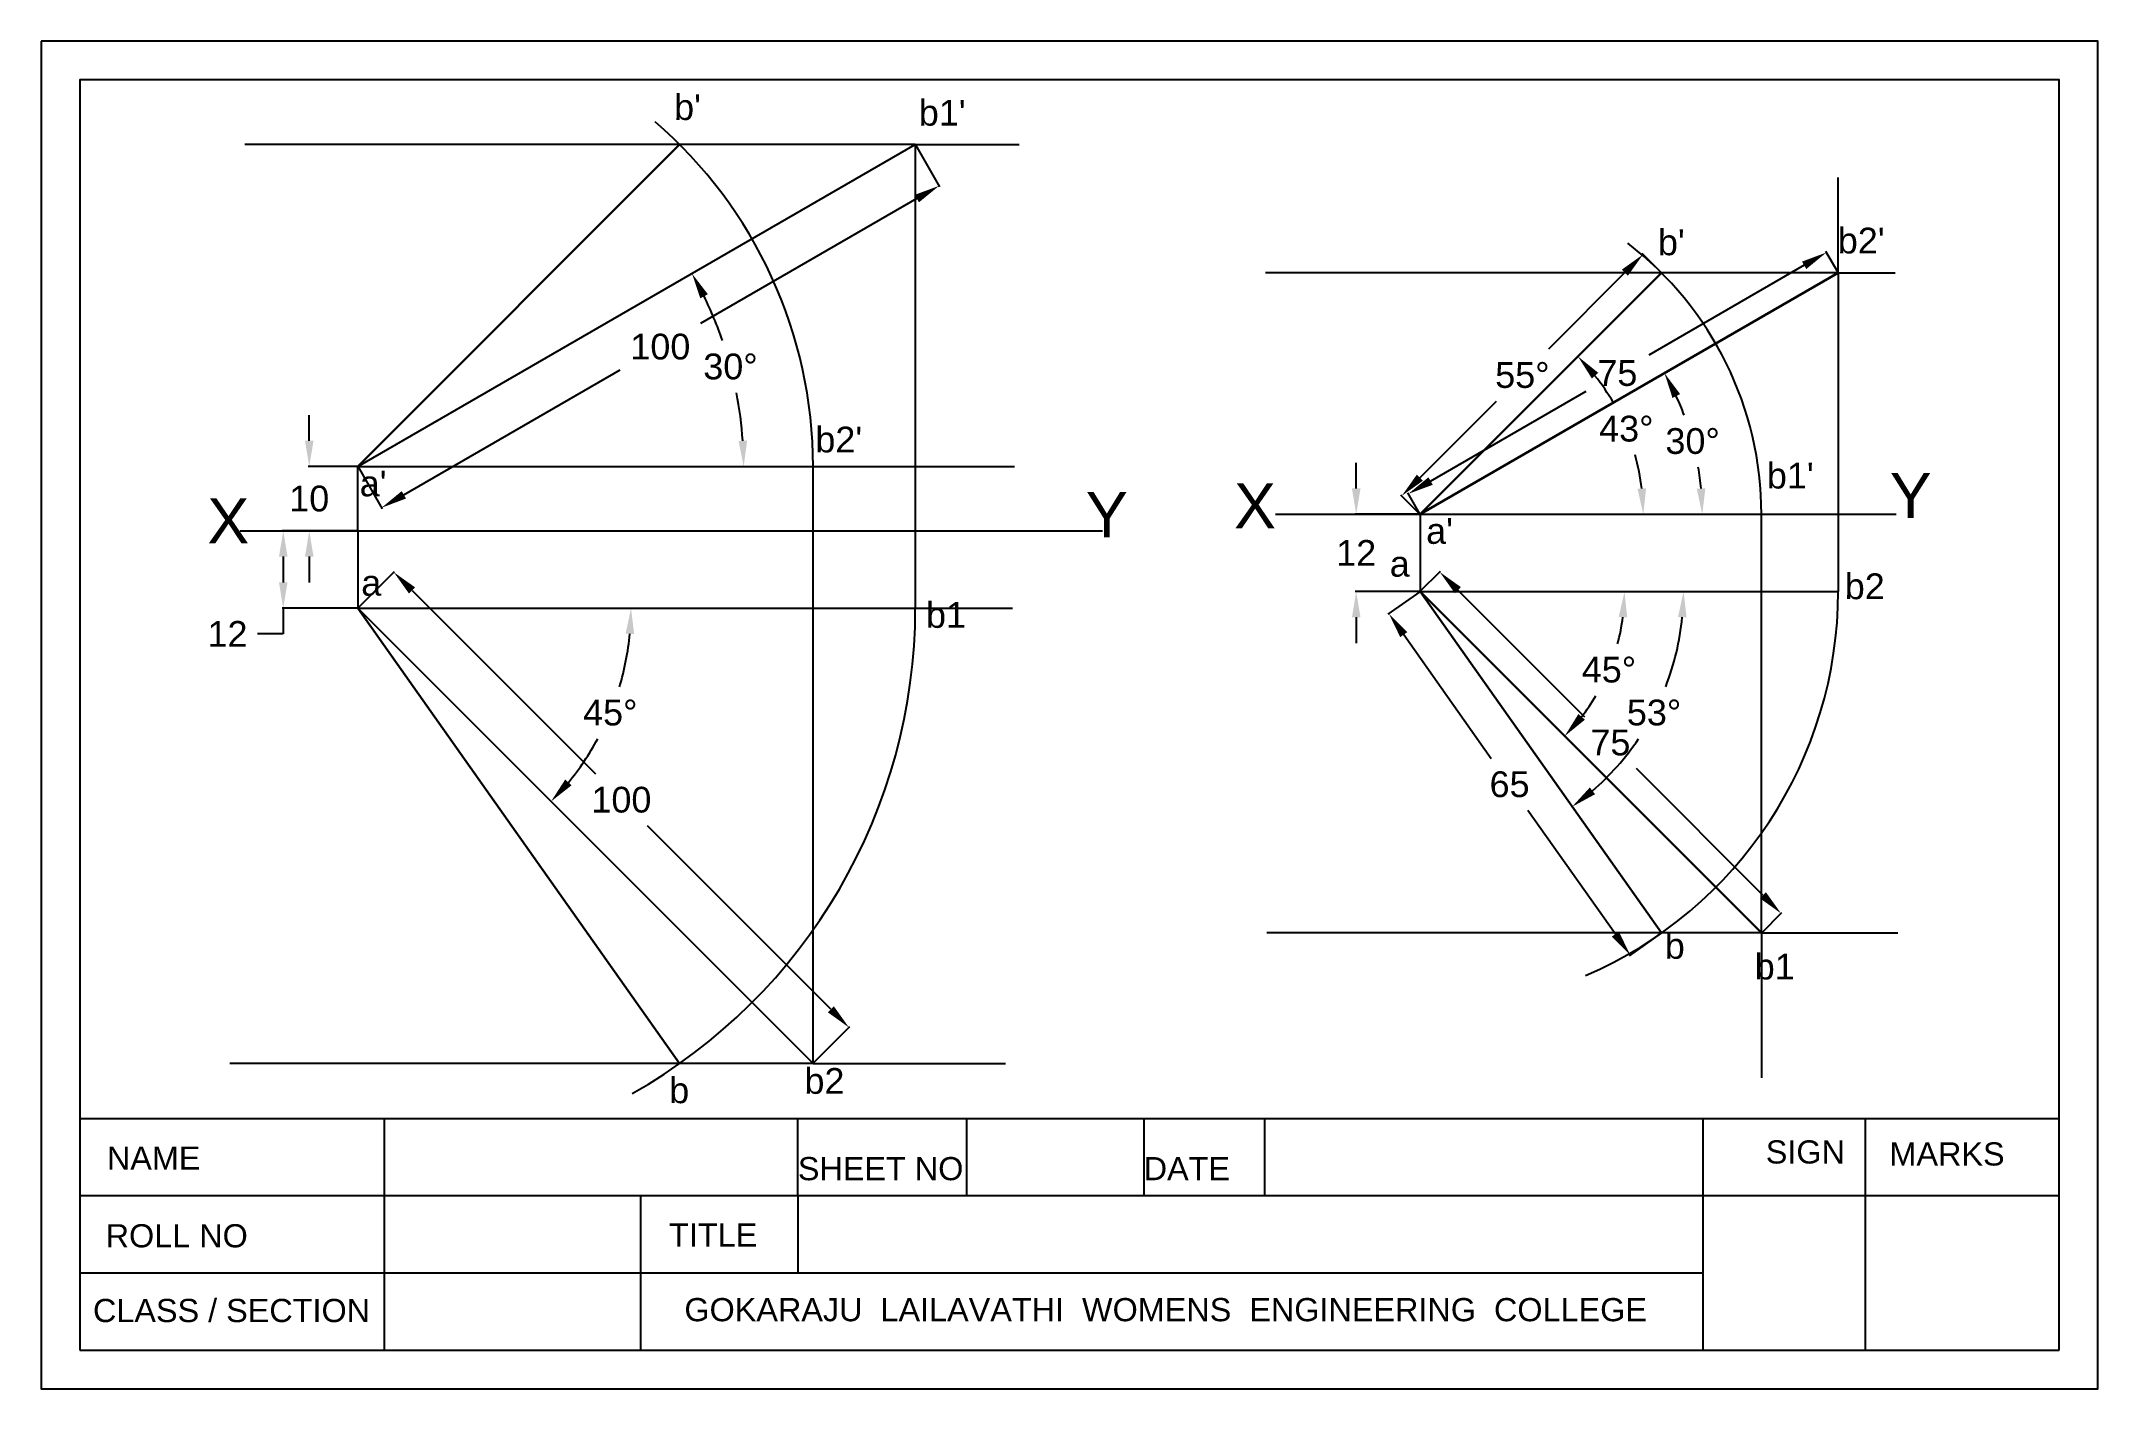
# Model space of a CAD drawing. Header units: millimetres. Extents: x 0 to 266, y 0 to 174.
import ezdxf

# ---------------------------------------------------------------- set-up
doc = ezdxf.new("R2010")
doc.units = ezdxf.units.MM
doc.header["$MEASUREMENT"] = 0
doc.styles.get("Standard").update_dxf_attribs({"font": 'arial.ttf'})
doc.dimstyles.get("Standard").update_dxf_attribs({"dimtxt": 4, "dimasz": 4, "dimexe": 0.18, "dimexo": 0.0625, "dimgap": 2, "dimtad": 0, "dimtih": 1, "dimtoh": 1, "dimdec": 0, "dimzin": 0, "dimdsep": 46, "dimtxsty": 'Standard', "dimcen": 0.09, "dimadec": 0, "dimazin": 0, "dimtfac": 1, "dimtdec": 0, "dimtofl": 0, "dimtmove": 0, "dimatfit": 3, "dimfxl": 1, "dimtolj": 1, "dimtzin": 0, "dimarcsym": 0})

# ---------------------------------------------------------------- blocks, each defined once
blk = doc.blocks.new('*D16')
at = {"color": 0, "lineweight": -2, "transparency": 16777216}
for p, q in [((34.7, 122.69), (34.7, 126.02)), ((40.93, 119.35), (34.55, 119.35)), ((40.93, 111.02), (34.55, 111.02)), ((34.7, 107.69), (34.7, 104.36))]:
    blk.add_line(p, q, dxfattribs=at)
at = {"color": 0, "transparency": 16777216}
for points in [[(34.15, 122.69), (35.26, 122.69), (34.7, 119.35)], [(34.15, 107.69), (35.26, 107.69), (34.7, 111.02)]]:
    blk.add_solid(points, dxfattribs=at)
at = {"layer": 'Defpoints', "color": 0, "transparency": 16777216}
for p in [(40.98, 119.35), (34.7, 111.02), (40.98, 111.02)]:
    blk.add_point(p, dxfattribs=at)
at = {"color": 0, "transparency": 16777216, "insert": (34.7, 115.19), "char_height": 3.333, "attachment_point": 5}
blk.add_mtext('\\A1;10', dxfattribs=at)
blk = doc.blocks.new('*D17')
at = {"color": 0, "lineweight": -2, "transparency": 16777216}
for p, q in [((40.93, 111.02), (31.19, 111.02)), ((31.34, 107.69), (31.34, 104.36)), ((40.93, 101.02), (31.19, 101.02)), ((31.34, 101.02), (31.34, 97.69)), ((31.34, 97.69), (28, 97.69))]:
    blk.add_line(p, q, dxfattribs=at)
at = {"color": 0, "transparency": 16777216}
for points in [[(30.78, 107.69), (31.89, 107.69), (31.34, 111.02)], [(30.78, 104.36), (31.89, 104.36), (31.34, 101.02)]]:
    blk.add_solid(points, dxfattribs=at)
at = {"layer": 'Defpoints', "color": 0, "transparency": 16777216}
for p in [(40.98, 111.02), (31.34, 101.02), (40.98, 101.02)]:
    blk.add_point(p, dxfattribs=at)
at = {"color": 0, "transparency": 16777216, "insert": (24.12, 97.69), "char_height": 3.333, "attachment_point": 5}
blk.add_mtext('\\A1;12', dxfattribs=at)
blk = doc.blocks.new('*D18')
at = {"color": 0, "lineweight": -2, "transparency": 16777216}
for p, q in [((113.17, 160.97), (116.29, 155.55)), ((113.33, 154.02), (85.32, 137.85)), ((46.95, 115.69), (74.95, 131.86)), ((41.01, 119.31), (44.14, 113.89))]:
    blk.add_line(p, q, dxfattribs=at)
at = {"color": 0, "transparency": 16777216}
for points in [[(113.05, 154.5), (113.61, 153.54), (116.22, 155.68)], [(46.67, 116.17), (47.22, 115.21), (44.06, 114.02)]]:
    blk.add_solid(points, dxfattribs=at)
at = {"layer": 'Defpoints', "color": 0, "transparency": 16777216}
for p in [(113.14, 161.01), (40.98, 119.35), (44.06, 114.02)]:
    blk.add_point(p, dxfattribs=at)
at = {"color": 0, "transparency": 16777216, "insert": (80.14, 134.85), "char_height": 3.333, "attachment_point": 5}
blk.add_mtext('\\A1;100', dxfattribs=at)
blk = doc.blocks.new('*D19')
at = {"color": 0, "lineweight": -2, "transparency": 16777216}
for p, q in [((41.02, 101.06), (45.75, 105.79)), ((48, 103.32), (71.73, 79.59)), ((102.2, 49.12), (78.47, 72.85)), ((99.94, 42.14), (104.66, 46.87))]:
    blk.add_line(p, q, dxfattribs=at)
at = {"color": 0, "transparency": 16777216}
for points in [[(48.39, 103.72), (47.6, 102.93), (45.64, 105.68)], [(102.59, 49.51), (101.81, 48.73), (104.56, 46.76)]]:
    blk.add_solid(points, dxfattribs=at)
at = {"layer": 'Defpoints', "color": 0, "transparency": 16777216}
for p in [(40.98, 101.02), (104.56, 46.76), (99.9, 42.11)]:
    blk.add_point(p, dxfattribs=at)
at = {"color": 0, "transparency": 16777216, "insert": (75.1, 76.22), "char_height": 3.333, "attachment_point": 5}
blk.add_mtext('\\A1;100', dxfattribs=at)
blk = doc.blocks.new('*D20')
at = {"color": 0, "lineweight": -2, "transparency": 16777216}
for start, end in [(19.0431, 26.1758), (3.8242, 11.0321)]:
    blk.add_arc((40.98, 119.35), 49.94, start, end, dxfattribs=at)
at = {"color": 0, "transparency": 16777216}
for points in [[(85.31, 141.12), (86.29, 141.65), (84.23, 144.33)], [(91.37, 122.7), (90.26, 122.67), (90.93, 119.35)]]:
    blk.add_solid(points, dxfattribs=at)
at = {"layer": 'Defpoints', "color": 0, "transparency": 16777216}
for p in [(113.14, 161.01), (90.17, 128.03), (40.98, 119.35), (40.98, 119.35), (125.97, 119.35)]:
    blk.add_point(p, dxfattribs=at)
at = {"color": 0, "transparency": 16777216, "insert": (89.22, 132.28), "char_height": 3.333, "attachment_point": 5}
blk.add_mtext('\\A1;30°', dxfattribs=at)
blk = doc.blocks.new('*D21')
at = {"color": 0, "lineweight": -2, "transparency": 16777216}
for start, end in [(343.2821, 354.5996), (320.4004, 331.4642)]:
    blk.add_arc((40.98, 101.02), 35.37, start, end, dxfattribs=at)
at = {"color": 0, "transparency": 16777216}
for points in [[(75.64, 97.72), (76.75, 97.67), (76.35, 101.02)], [(68.65, 78.1), (67.83, 78.85), (65.99, 76.01)]]:
    blk.add_solid(points, dxfattribs=at)
at = {"layer": 'Defpoints', "color": 0, "transparency": 16777216}
for p in [(40.98, 101.02), (40.98, 101.02), (125.7, 101.02), (71.62, 83.34), (99.9, 42.11)]:
    blk.add_point(p, dxfattribs=at)
at = {"color": 0, "transparency": 16777216, "insert": (73.66, 87.49), "char_height": 3.333, "attachment_point": 5}
blk.add_mtext('\\A1;45°', dxfattribs=at)
blk = doc.blocks.new('*D22')
at = {"color": 0, "lineweight": -2, "transparency": 16777216}
for start, end in [(20.5524, 24.77), (5.23, 9.5887)]:
    blk.add_arc((178.46, 113.17), 36.52, start, end, dxfattribs=at)
at = {"color": 0, "transparency": 16777216}
for points in [[(211.14, 128.22), (212.12, 128.73), (210.1, 131.44)], [(215.39, 116.53), (214.28, 116.48), (214.99, 113.17)]]:
    blk.add_solid(points, dxfattribs=at)
at = {"layer": 'Defpoints', "color": 0, "transparency": 16777216}
for p in [(232.58, 144.42), (214.43, 119.52), (159.74, 113.17), (178.46, 113.17), (240.09, 113.17)]:
    blk.add_point(p, dxfattribs=at)
at = {"color": 0, "transparency": 16777216, "insert": (213.74, 122.63), "char_height": 3.333, "attachment_point": 5}
blk.add_mtext('\\A1;30°', dxfattribs=at)
blk = doc.blocks.new('*D23')
at = {"color": 0, "lineweight": -2, "transparency": 16777216}
for start, end in [(29.9531, 38.3874), (6.6126, 15.4309)]:
    blk.add_arc((178.46, 113.17), 28.89, start, end, dxfattribs=at)
at = {"color": 0, "transparency": 16777216}
for points in [[(200.7, 130.75), (201.53, 131.48), (198.9, 133.6)], [(207.72, 116.53), (206.61, 116.47), (207.36, 113.17)]]:
    blk.add_solid(points, dxfattribs=at)
at = {"layer": 'Defpoints', "color": 0, "transparency": 16777216}
for p in [(209.71, 144.42), (206.37, 120.65), (159.74, 113.17), (178.46, 113.17), (240.09, 113.17)]:
    blk.add_point(p, dxfattribs=at)
at = {"color": 0, "transparency": 16777216, "insert": (205.16, 124.23), "char_height": 3.333, "attachment_point": 5}
blk.add_mtext('\\A1;43%%D', dxfattribs=at)
blk = doc.blocks.new('*D24')
at = {"color": 0, "lineweight": -2, "transparency": 16777216}
for start, end in [(345.1865, 352.7797), (322.2203, 329.3566)]:
    blk.add_arc((178.46, 103.17), 26.46, start, end, dxfattribs=at)
at = {"color": 0, "transparency": 16777216}
for points in [[(204.17, 99.88), (205.27, 99.81), (204.93, 103.17)], [(199.8, 86.59), (198.96, 87.33), (197.18, 84.46)]]:
    blk.add_solid(points, dxfattribs=at)
at = {"layer": 'Defpoints', "color": 0, "transparency": 16777216}
for p in [(178.46, 103.17), (178.46, 103.17), (232.58, 103.17), (201.38, 89.94), (222.65, 58.99)]:
    blk.add_point(p, dxfattribs=at)
at = {"color": 0, "transparency": 16777216, "insert": (202.91, 93.05), "char_height": 3.333, "attachment_point": 5}
blk.add_mtext('\\A1;45°', dxfattribs=at)
blk = doc.blocks.new('*D25')
at = {"color": 0, "lineweight": -2, "transparency": 16777216}
for start, end in [(338.8445, 354.398), (310.8664, 326.0478)]:
    blk.add_arc((178.46, 103.17), 34.1, start, end, dxfattribs=at)
at = {"color": 0, "transparency": 16777216}
for points in [[(211.85, 99.87), (212.96, 99.82), (212.57, 103.17)], [(201.12, 76.95), (200.43, 77.82), (198.15, 75.33)]]:
    blk.add_solid(points, dxfattribs=at)
at = {"layer": 'Defpoints', "color": 0, "transparency": 16777216}
for p in [(178.46, 103.17), (178.46, 103.17), (232.58, 103.17), (205.88, 82.9), (209.71, 58.99)]:
    blk.add_point(p, dxfattribs=at)
at = {"color": 0, "transparency": 16777216, "insert": (208.75, 87.5), "char_height": 3.333, "attachment_point": 5}
blk.add_mtext('\\A1;53%%D', dxfattribs=at)
blk = doc.blocks.new('*D26')
at = {"color": 0, "lineweight": -2, "transparency": 16777216}
for p, q in [((170.2, 116.51), (170.2, 119.84)), ((178.41, 113.17), (170.05, 113.17)), ((178.41, 103.17), (170.05, 103.17)), ((170.2, 99.84), (170.2, 96.51))]:
    blk.add_line(p, q, dxfattribs=at)
at = {"color": 0, "transparency": 16777216}
for points in [[(169.65, 116.51), (170.76, 116.51), (170.2, 113.17)], [(169.65, 99.84), (170.76, 99.84), (170.2, 103.17)]]:
    blk.add_solid(points, dxfattribs=at)
at = {"layer": 'Defpoints', "color": 0, "transparency": 16777216}
for p in [(178.46, 113.17), (170.2, 103.17), (178.46, 103.17)]:
    blk.add_point(p, dxfattribs=at)
at = {"color": 0, "transparency": 16777216, "insert": (170.2, 108.17), "char_height": 3.333, "attachment_point": 5}
blk.add_mtext('\\A1;12', dxfattribs=at)
blk = doc.blocks.new('*D27')
at = {"color": 0, "lineweight": -2, "transparency": 16777216}
for p, q in [((178.5, 103.21), (181.11, 105.82)), ((183.36, 103.36), (199.73, 86.98)), ((222.83, 63.88), (206.46, 80.26)), ((222.69, 59.02), (225.3, 61.63))]:
    blk.add_line(p, q, dxfattribs=at)
at = {"color": 0, "transparency": 16777216}
for points in [[(183.75, 103.75), (182.97, 102.96), (181, 105.71)], [(223.23, 64.27), (222.44, 63.49), (225.19, 61.52)]]:
    blk.add_solid(points, dxfattribs=at)
at = {"layer": 'Defpoints', "color": 0, "transparency": 16777216}
for p in [(178.46, 103.17), (225.19, 61.52), (222.65, 58.99)]:
    blk.add_point(p, dxfattribs=at)
at = {"color": 0, "transparency": 16777216, "insert": (203.1, 83.62), "char_height": 3.333, "attachment_point": 5}
blk.add_mtext('\\A1;75', dxfattribs=at)
blk = doc.blocks.new('*D28')
at = {"color": 0, "lineweight": -2, "transparency": 16777216}
for p, q in [((232.56, 144.46), (230.99, 147.18)), ((228.18, 145.39), (208.06, 133.77)), ((179.83, 117.47), (199.95, 129.09)), ((178.44, 113.22), (176.87, 115.94))]:
    blk.add_line(p, q, dxfattribs=at)
at = {"color": 0, "transparency": 16777216}
for points in [[(227.9, 145.87), (228.45, 144.91), (231.06, 147.05)], [(179.55, 117.96), (180.11, 116.99), (176.94, 115.81)]]:
    blk.add_solid(points, dxfattribs=at)
at = {"layer": 'Defpoints', "color": 0, "transparency": 16777216}
for p in [(231.06, 147.05), (232.58, 144.42), (178.46, 113.17)]:
    blk.add_point(p, dxfattribs=at)
at = {"color": 0, "transparency": 16777216, "insert": (204, 131.43), "char_height": 3.333, "attachment_point": 5}
blk.add_mtext('\\A1;75', dxfattribs=at)
blk = doc.blocks.new('*D29')
at = {"color": 0, "lineweight": -2, "transparency": 16777216}
for p, q in [((209.67, 144.46), (207.23, 146.9)), ((204.98, 144.44), (195.07, 134.53)), ((178.44, 117.91), (188.35, 127.81)), ((178.43, 113.21), (175.98, 115.66))]:
    blk.add_line(p, q, dxfattribs=at)
at = {"color": 0, "transparency": 16777216}
for points in [[(204.58, 144.83), (205.37, 144.05), (207.33, 146.8)], [(178.05, 118.3), (178.84, 117.52), (176.09, 115.55)]]:
    blk.add_solid(points, dxfattribs=at)
at = {"layer": 'Defpoints', "color": 0, "transparency": 16777216}
for p in [(207.33, 146.8), (209.71, 144.42), (178.46, 113.17)]:
    blk.add_point(p, dxfattribs=at)
at = {"color": 0, "transparency": 16777216, "insert": (191.71, 131.17), "char_height": 3.333, "attachment_point": 5}
blk.add_mtext('\\A1;55%%D', dxfattribs=at)
blk = doc.blocks.new('*D30')
at = {"color": 0, "lineweight": -2, "transparency": 16777216}
for p, q in [((178.42, 103.14), (174.3, 100.23)), ((176.35, 97.6), (187.67, 81.59)), ((203.75, 58.85), (192.43, 74.86)), ((209.67, 58.96), (205.55, 56.04))]:
    blk.add_line(p, q, dxfattribs=at)
at = {"color": 0, "transparency": 16777216}
for points in [[(176.8, 97.92), (175.9, 97.28), (174.42, 100.32)], [(204.2, 59.17), (203.29, 58.53), (205.67, 56.13)]]:
    blk.add_solid(points, dxfattribs=at)
at = {"layer": 'Defpoints', "color": 0, "transparency": 16777216}
for p in [(178.46, 103.17), (209.71, 58.99), (205.67, 56.13)]:
    blk.add_point(p, dxfattribs=at)
at = {"color": 0, "transparency": 16777216, "insert": (190.05, 78.22), "char_height": 3.333, "attachment_point": 5}
blk.add_mtext('\\A1;65', dxfattribs=at)
blk = doc.blocks.new('GOKARAJU3')
for p, q in [((5, 169.4), (5, 5)), ((261.19, 169.4), (5, 169.4)), ((261.19, 5), (261.19, 169.4)), ((5, 35), (261.19, 35)), ((44.39, 35), (44.39, 5)), ((97.94, 25), (97.94, 35)), ((119.76, 35), (119.76, 25)), ((142.7, 35), (142.7, 25)), ((158.32, 35), (158.32, 25)), ((215.08, 35), (215.08, 5)), ((236.07, 35), (236.07, 5)), ((5, 25), (261.19, 25)), ((77.59, 25), (77.59, 5)), ((97.94, 25), (97.94, 15)), ((5, 15), (215.08, 15)), ((5, 5), (261.19, 5))]:
    blk.add_line(p, q)
blk.add_lwpolyline([(0, 174.4), (0, 0), (266.19, 0), (266.19, 174.4)], close=True)
at = {"char_height": 3}
for s, width, insert, attachment_point in [('SIGN', 10.7612, (223.21, 32.16), 1), ('MARKS', 16.273, (239.22, 31.9), 1), ('NAME', 15.9424, (8.51, 31.36), 1), ('SHEET NO', 21.0026, (97.94, 30), 1), ('DATE', 14.9315, (142.7, 30), 1), ('ROLL NO', 20.6744, (8.35, 21.31), 1), ('TITLE', 14.1732, (81.27, 21.41), 1), ('CLASS / SECTION', 35.77, (6.71, 11.64), 1), ('GOKARAJU  LAILAVATHI  WOMENS  ENGINEERING  COLLEGE', 147.5066, (145.54, 10.23), 5)]:
    blk.add_mtext_dynamic_manual_height_columns(s, width=width, gutter_width=15, heights=[0], dxfattribs=dict(at, insert=insert, attachment_point=attachment_point))

msp = doc.modelspace()

# ---------------------------------------------------------------- linework, layer by layer
for p, q in [((113.14, 161.01), (26.37, 161.01)), ((40.98, 119.35), (113.14, 161.01)), ((113.14, 161.01), (126.6, 161.01)), ((113.14, 161.01), (113.14, 101.02)), ((232.58, 144.42), (232.58, 156.77)), ((232.58, 144.42), (158.45, 144.42)), ((232.58, 144.42), (232.58, 103.17)), ((232.58, 144.42), (239.97, 144.42)), ((40.98, 111.02), (40.98, 119.35)), ((40.98, 119.35), (125.97, 119.35)), ((99.9, 42.11), (99.9, 119.35)), ((159.74, 113.17), (240.09, 113.17)), ((178.46, 113.17), (178.46, 103.17)), ((222.65, 58.99), (222.65, 113.17)), ((25.77, 111.02), (125.85, 111.02)), ((40.98, 111.02), (40.98, 101.02)), ((125.85, 111.02), (137.35, 111.02)), ((178.46, 103.17), (232.58, 103.17)), ((40.98, 101.02), (125.7, 101.02)), ((40.98, 101.02), (99.9, 42.11)), ((222.65, 58.99), (158.62, 58.99)), ((222.65, 58.99), (240.31, 58.99)), ((222.65, 58.99), (222.65, 40.23)), ((99.9, 42.11), (24.42, 42.11)), ((99.9, 42.11), (124.81, 42.11))]:
    msp.add_line(p, q)
at = {"lineweight": 30}
for p, q in [((82.64, 161.01), (40.98, 119.35)), ((178.46, 113.17), (232.58, 144.42)), ((178.46, 113.17), (209.71, 144.42)), ((178.46, 103.17), (222.65, 58.99)), ((178.46, 103.17), (209.71, 58.99)), ((82.64, 42.11), (40.98, 101.02))]:
    msp.add_line(p, q, dxfattribs=at)
at = {"linetype": 'Continuous'}
msp.add_lwpolyline([(5, 35), (261.19, 35), (261.19, 169.4), (5, 169.4)], close=True, dxfattribs=at)
for centre, radius, start, end in [((40.98, 119.35), 58.92, 0, 49.2306), ((178.46, 113.17), 44.19, 0, 52.5275), ((178.46, 103.17), 54.12, 293.3231, 0), ((40.98, 101.02), 72.16, 299.4813, 0)]:
    msp.add_arc(centre, radius, start, end)

# ---------------------------------------------------------------- block references
msp.add_blockref('GOKARAJU3', (0, 0))

# ---------------------------------------------------------------- texts
for s, height, p in [("b'", 3.333, (81.92, 164.2)), ("b1'", 3.333, (113.59, 163.47)), ("b'", 3.333, (209.25, 146.7)), ("b2'", 3.333, (232.53, 146.93)), ("b2'", 3.333, (100.2, 121.18)), ("b1'", 3.333, (223.35, 116.51)), ("a'", 3.333, (41.23, 115.5)), ('X', 5.83, (154.39, 111.36)), ('Y', 5.83, (239.25, 112.7)), ('X', 5.83, (21.51, 109.4)), ('Y', 5.83, (135.21, 110.21)), ("a'", 3.333, (179.25, 109.35)), ('a', 3.33, (174.54, 105.1)), ('a', 3.33, (41.43, 102.64)), ('b2', 3.333, (233.43, 102.19)), ('b1', 3.333, (114.52, 98.48)), ('b', 3.33, (210.14, 55.66)), ('b1', 3.333, (221.78, 52.98)), ('b', 3.33, (81.29, 36.97)), ('b2', 3.333, (98.79, 38.18))]:
    msp.add_text(s, height=height).set_placement(p)

# ---------------------------------------------------------------- dimensions: what is measured, and where the dimension line sits
for p1, p2, distance, picture, middle in [((113.14, 161.01), (40.98, 119.35), 6.16, '*D18', (80.14, 134.85)), ((178.46, 113.17), (232.58, 144.42), 3.04, '*D28', (204, 131.43)), ((40.98, 101.02), (99.9, 42.11), 6.59, '*D19', (75.1, 76.22)), ((178.46, 103.17), (222.65, 58.99), 3.59, '*D27', (203.1, 83.62)), ((178.46, 103.17), (209.71, 58.99), -4.95, '*D30', (190.05, 78.22))]:
    dim = msp.add_aligned_dim(p1=p1, p2=p2, distance=distance, dimstyle='Standard', override={"dimscale": 0.833201, "dimlfac": 1.20019})
    dim.commit()
    dim.dimension.update_dxf_attribs({"geometry": picture, "text_midpoint": middle})
for base, line1, line2, picture, middle in [((90.17, 128.03), ((40.98, 119.35), (125.97, 119.35)), ((40.98, 119.35), (113.14, 161.01)), '*D20', (89.22, 132.28)), ((214.43, 119.52), ((159.74, 113.17), (240.09, 113.17)), ((178.46, 113.17), (232.58, 144.42)), '*D22', (213.74, 122.63)), ((201.38, 89.94), ((178.46, 103.17), (232.58, 103.17)), ((178.46, 103.17), (222.65, 58.99)), '*D24', (202.91, 93.05)), ((71.62, 83.34), ((40.98, 101.02), (99.9, 42.11)), ((40.98, 101.02), (125.7, 101.02)), '*D21', (73.66, 87.49))]:
    dim = msp.add_angular_dim_2l(base=base, line1=line1, line2=line2, dimstyle='Standard', override={"dimscale": 0.833201, "dimlfac": 1.20019})
    dim.commit()
    dim.dimension.update_dxf_attribs({"geometry": picture, "text_midpoint": middle})
dim = msp.add_aligned_dim(p1=(178.46, 113.17), p2=(209.71, 144.42), distance=3.36, text='55%%D', dimstyle='Standard', override={"dimscale": 0.833201, "dimlfac": 1.20019})
dim.commit()
dim.dimension.update_dxf_attribs({"geometry": '*D29', "text_midpoint": (191.71, 131.17)})
for base, line1, line2, text, picture, middle in [((206.37, 120.65), ((159.74, 113.17), (240.09, 113.17)), ((178.46, 113.17), (209.71, 144.42)), '43%%D', '*D23', (205.16, 124.23)), ((205.88, 82.9), ((178.46, 103.17), (232.58, 103.17)), ((178.46, 103.17), (209.71, 58.99)), '53%%D', '*D25', (208.75, 87.5))]:
    dim = msp.add_angular_dim_2l(base=base, line1=line1, line2=line2, text=text, dimstyle='Standard', override={"dimscale": 0.833201, "dimlfac": 1.20019})
    dim.commit()
    dim.dimension.update_dxf_attribs({"geometry": picture, "text_midpoint": middle})
for base, p1, p2, picture, middle in [((34.7, 111.02), (40.98, 119.35), (40.98, 111.02), '*D16', (34.7, 115.19)), ((170.2, 103.17), (178.46, 113.17), (178.46, 103.17), '*D26', (170.2, 108.17)), ((31.34, 101.02), (40.98, 111.02), (40.98, 101.02), '*D17', (24.12, 97.69))]:
    dim = msp.add_linear_dim(base=base, p1=p1, p2=p2, angle=90, dimstyle='Standard', override={"dimscale": 0.833201, "dimlfac": 1.20019})
    dim.commit()
    dim.dimension.update_dxf_attribs({"geometry": picture, "text_midpoint": middle})

doc.saveas('drawing.dxf')
